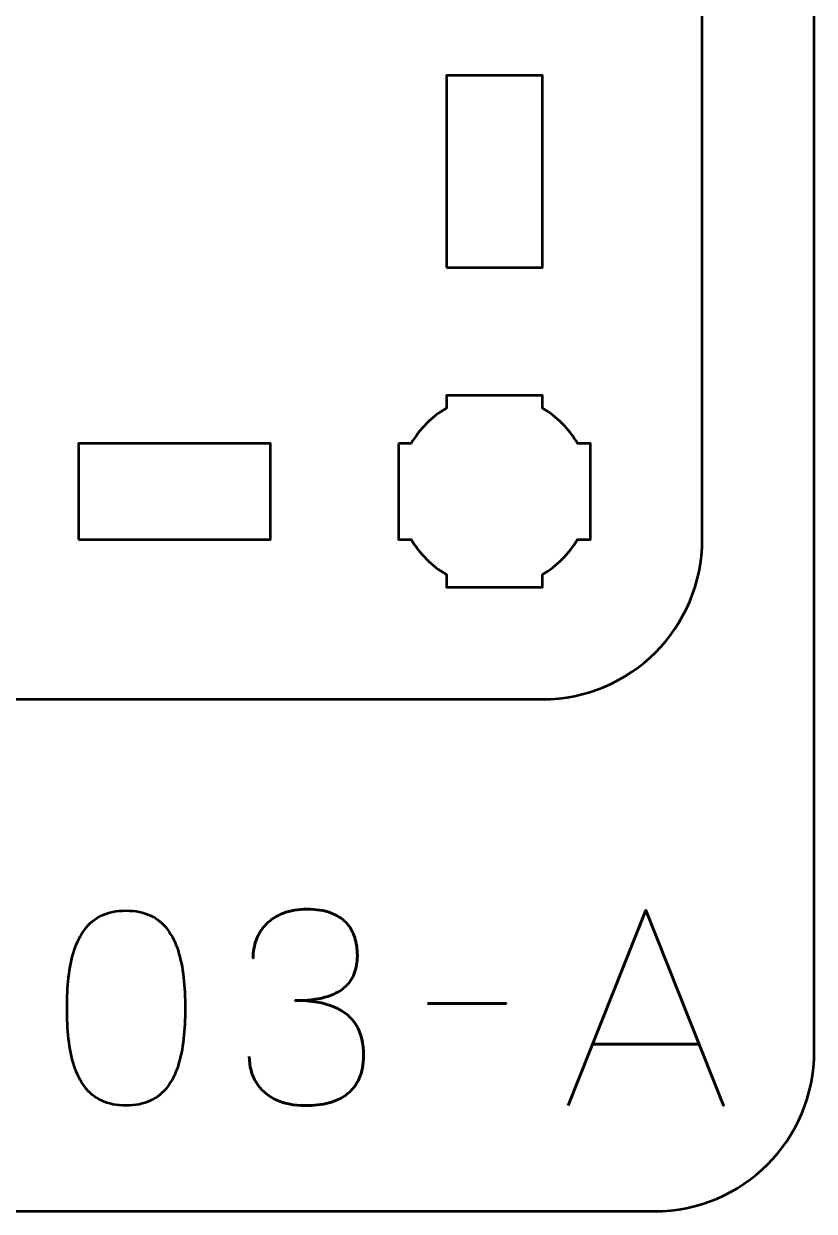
# Model space of a CAD drawing. Header units: centimetres. Extents: x -21 to 0, y -29.7 to 0.
# Drawn here: x -2.471 to 0, y -29.7 to -25.989 of the extents above; entities that cross this region are included whole.
import ezdxf

# ---------------------------------------------------------------- set-up
doc = ezdxf.new("R2010")
doc.units = ezdxf.units.CM
doc.header["$MEASUREMENT"] = 0
doc.layers.add('Layer 1', color=7, linetype='Continuous')

msp = doc.modelspace()

# ---------------------------------------------------------------- linework, layer by layer
at = {"layer": 'Layer 1', "lineweight": 53}
for points in [[(-1.15, -26.75), (-0.85, -26.75), (-0.85, -26.15), (-1.15, -26.15), (-1.15, -26.75)], [(-2.3, -27.6), (-1.7, -27.6), (-1.7, -27.3), (-2.3, -27.3), (-2.3, -27.6)]]:
    msp.add_lwpolyline(points, close=True, dxfattribs=at)
at = {"layer": 'Layer 1', "color": 1, "lineweight": 53}
msp.add_open_spline([(-21.00003, -29.19995), (-21.00003, -29.19995), (-21.00003, -5.29992), (-21.00003, -5.29992), (-21.00003, -5.29992), (-21.00003, -5.21709), (-20.93286, -5.14992), (-20.85003, -5.14992), (-20.85003, -5.14992), (-20.7672, -5.14992), (-20.70003, -5.08275), (-20.70003, -4.99992), (-20.70003, -4.99992), (-20.70003, -4.91709), (-20.7672, -4.84992), (-20.85003, -4.84992), (-20.85003, -4.84992), (-20.93286, -4.84992), (-21.00003, -4.78275), (-21.00003, -4.69992), (-21.00003, -4.69992), (-21.00003, -4.61709), (-20.93286, -4.54992), (-20.85003, -4.54992), (-20.85003, -4.54992), (-20.7672, -4.54992), (-20.70003, -4.48275), (-20.70003, -4.39992), (-20.70003, -4.39992), (-20.70003, -4.31709), (-20.7672, -4.24992), (-20.85003, -4.24992), (-20.85003, -4.24992), (-20.93286, -4.24992), (-21.00003, -4.18275), (-21.00003, -4.09992), (-21.00003, -4.09992), (-21.00003, -4.01709), (-20.93286, -3.94992), (-20.85003, -3.94992), (-20.85003, -3.94992), (-20.7672, -3.94992), (-20.70003, -3.88275), (-20.70003, -3.79992), (-20.70003, -3.79992), (-20.70003, -3.71709), (-20.7672, -3.64992), (-20.85003, -3.64992), (-20.85003, -3.64992), (-20.93286, -3.64992), (-21.00003, -3.58275), (-21.00003, -3.49992), (-21.00003, -3.49992), (-21.00003, -3.41709), (-20.93286, -3.34992), (-20.85003, -3.34992), (-20.85003, -3.34992), (-20.7672, -3.34992), (-20.70003, -3.28275), (-20.70003, -3.19992), (-20.70003, -3.19992), (-20.70003, -3.11709), (-20.7672, -3.04992), (-20.85003, -3.04992), (-20.85003, -3.04992), (-20.93286, -3.04992), (-21.00003, -2.98275), (-21.00003, -2.89992), (-21.00003, -2.89992), (-21.00003, -2.81709), (-20.93286, -2.74992), (-20.85003, -2.74992), (-20.85003, -2.74992), (-20.7672, -2.74992), (-20.70003, -2.68275), (-20.70003, -2.59992), (-20.70003, -2.59992), (-20.70003, -2.51709), (-20.7672, -2.44992), (-20.85003, -2.44992), (-20.85003, -2.44992), (-20.93286, -2.44992), (-21.00003, -2.38275), (-21.00003, -2.29992), (-21.00003, -2.29992), (-21.00003, -2.21709), (-20.93286, -2.14992), (-20.85003, -2.14992), (-20.85003, -2.14992), (-20.7672, -2.14992), (-20.70003, -2.08275), (-20.70003, -1.99992), (-20.70003, -1.99992), (-20.70003, -1.91709), (-20.7672, -1.84992), (-20.85003, -1.84992), (-20.85003, -1.84992), (-20.93286, -1.84992), (-21.00003, -1.78275), (-21.00003, -1.69992), (-21.00003, -1.69992), (-21.00003, -1.61709), (-20.93286, -1.54992), (-20.85003, -1.54992), (-20.85003, -1.54992), (-20.7672, -1.54992), (-20.70003, -1.48275), (-20.70003, -1.39992), (-20.70003, -1.39992), (-20.70003, -1.31709), (-20.7672, -1.24992), (-20.85003, -1.24992), (-20.85003, -1.24992), (-20.93286, -1.24992), (-21.00003, -1.18275), (-21.00003, -1.09992), (-21.00003, -1.09992), (-21.00003, -1.09992), (-21.00003, -0.49992), (-21.00003, -0.49992), (-21.00003, -0.49992), (-21.00003, -0.22295), (-20.77694, 0.00004), (-20.49994, 0.00004), (-20.49994, 0.00004), (-20.49994, 0.00004), (-0.50008, 0.00004), (-0.50008, 0.00004), (-0.50008, 0.00004), (-0.22294, 0.00004), (0.00002, -0.22295), (0.00002, -0.49992), (0.00002, -0.49992), (0.00002, -0.49992), (0.00002, -29.19995), (0.00002, -29.19995), (0.00002, -29.19995), (0.00002, -29.47695), (-0.22294, -29.70004), (-0.50008, -29.70004), (-0.50008, -29.70004), (-0.50008, -29.70004), (-20.49994, -29.70004), (-20.49994, -29.70004), (-20.49994, -29.70004), (-20.77694, -29.70004), (-21.00003, -29.47695), (-21.00003, -29.19995)], degree=3, knots=[0, 0, 0, 0, 0.027027, 0.027027, 0.027027, 0.027027, 0.0540541, 0.0540541, 0.0540541, 0.0540541, 0.0810811, 0.0810811, 0.0810811, 0.0810811, 0.1081081, 0.1081081, 0.1081081, 0.1081081, 0.1351351, 0.1351351, 0.1351351, 0.1351351, 0.1621622, 0.1621622, 0.1621622, 0.1621622, 0.1891892, 0.1891892, 0.1891892, 0.1891892, 0.2162162, 0.2162162, 0.2162162, 0.2162162, 0.2432432, 0.2432432, 0.2432432, 0.2432432, 0.2702703, 0.2702703, 0.2702703, 0.2702703, 0.2972973, 0.2972973, 0.2972973, 0.2972973, 0.3243243, 0.3243243, 0.3243243, 0.3243243, 0.3513514, 0.3513514, 0.3513514, 0.3513514, 0.3783784, 0.3783784, 0.3783784, 0.3783784, 0.4054054, 0.4054054, 0.4054054, 0.4054054, 0.4324324, 0.4324324, 0.4324324, 0.4324324, 0.4594595, 0.4594595, 0.4594595, 0.4594595, 0.4864865, 0.4864865, 0.4864865, 0.4864865, 0.5135135, 0.5135135, 0.5135135, 0.5135135, 0.5405405, 0.5405405, 0.5405405, 0.5405405, 0.5675676, 0.5675676, 0.5675676, 0.5675676, 0.5945946, 0.5945946, 0.5945946, 0.5945946, 0.6216216, 0.6216216, 0.6216216, 0.6216216, 0.6486486, 0.6486486, 0.6486486, 0.6486486, 0.6756757, 0.6756757, 0.6756757, 0.6756757, 0.7027027, 0.7027027, 0.7027027, 0.7027027, 0.7297297, 0.7297297, 0.7297297, 0.7297297, 0.7567568, 0.7567568, 0.7567568, 0.7567568, 0.7837838, 0.7837838, 0.7837838, 0.7837838, 0.8108108, 0.8108108, 0.8108108, 0.8108108, 0.8378378, 0.8378378, 0.8378378, 0.8378378, 0.8648649, 0.8648649, 0.8648649, 0.8648649, 0.8918919, 0.8918919, 0.8918919, 0.8918919, 0.9189189, 0.9189189, 0.9189189, 0.9189189, 0.9459459, 0.9459459, 0.9459459, 0.9459459, 0.972973, 0.972973, 0.972973, 0.972973, 1, 1, 1, 1], dxfattribs=at)
at = {"layer": 'Layer 1', "color": 3, "lineweight": 53}
msp.add_open_spline([(-5.65, -27.6), (-5.65, -27.6), (-5.65, -23.3), (-5.65, -23.3), (-5.65, -23.3), (-5.65, -23.02391), (-5.42609, -22.8), (-5.15, -22.8), (-5.15, -22.8), (-5.15, -22.8), (-0.85, -22.8), (-0.85, -22.8), (-0.85, -22.8), (-0.57391, -22.8), (-0.35, -23.02391), (-0.35, -23.3), (-0.35, -23.3), (-0.35, -23.3), (-0.35, -27.6), (-0.35, -27.6), (-0.35, -27.6), (-0.35, -27.87609), (-0.57391, -28.1), (-0.85, -28.1), (-0.85, -28.1), (-0.85, -28.1), (-5.15, -28.1), (-5.15, -28.1), (-5.15, -28.1), (-5.42609, -28.1), (-5.65, -27.87609), (-5.65, -27.6)], degree=3, knots=[0, 0, 0, 0, 0.125, 0.125, 0.125, 0.125, 0.25, 0.25, 0.25, 0.25, 0.375, 0.375, 0.375, 0.375, 0.5, 0.5, 0.5, 0.5, 0.625, 0.625, 0.625, 0.625, 0.75, 0.75, 0.75, 0.75, 0.875, 0.875, 0.875, 0.875, 1, 1, 1, 1], dxfattribs=at)
at = {"layer": 'Layer 1', "lineweight": 53}
msp.add_open_spline([(-1.3, -27.3), (-1.3, -27.3), (-1.25985, -27.3), (-1.25985, -27.3), (-1.25985, -27.3), (-1.2335, -27.25447), (-1.19553, -27.2165), (-1.15, -27.19015), (-1.15, -27.19015), (-1.15, -27.19015), (-1.15, -27.15), (-1.15, -27.15), (-1.15, -27.15), (-1.15, -27.15), (-1, -27.15), (-1, -27.15), (-1, -27.15), (-1, -27.15), (-0.85, -27.15), (-0.85, -27.15), (-0.85, -27.15), (-0.85, -27.15), (-0.85, -27.19015), (-0.85, -27.19015), (-0.85, -27.19015), (-0.80447, -27.2165), (-0.7665, -27.25447), (-0.74015, -27.3), (-0.74015, -27.3), (-0.74015, -27.3), (-0.7, -27.3), (-0.7, -27.3), (-0.7, -27.3), (-0.7, -27.3), (-0.7, -27.45), (-0.7, -27.45), (-0.7, -27.45), (-0.7, -27.45), (-0.7, -27.6), (-0.7, -27.6), (-0.7, -27.6), (-0.7, -27.6), (-0.74015, -27.6), (-0.74015, -27.6), (-0.74015, -27.6), (-0.7665, -27.64553), (-0.80447, -27.6835), (-0.85, -27.70985), (-0.85, -27.70985), (-0.85, -27.70985), (-0.85, -27.75), (-0.85, -27.75), (-0.85, -27.75), (-0.85, -27.75), (-1, -27.75), (-1, -27.75), (-1, -27.75), (-1, -27.75), (-1.15, -27.75), (-1.15, -27.75), (-1.15, -27.75), (-1.15, -27.75), (-1.15, -27.70985), (-1.15, -27.70985), (-1.15, -27.70985), (-1.19553, -27.6835), (-1.2335, -27.64553), (-1.25985, -27.6), (-1.25985, -27.6), (-1.25985, -27.6), (-1.3, -27.6), (-1.3, -27.6), (-1.3, -27.6), (-1.3, -27.6), (-1.3, -27.45), (-1.3, -27.45), (-1.3, -27.45), (-1.3, -27.45), (-1.3, -27.3), (-1.3, -27.3)], degree=3, knots=[0, 0, 0, 0, 0.05, 0.05, 0.05, 0.05, 0.1, 0.1, 0.1, 0.1, 0.15, 0.15, 0.15, 0.15, 0.2, 0.2, 0.2, 0.2, 0.25, 0.25, 0.25, 0.25, 0.3, 0.3, 0.3, 0.3, 0.35, 0.35, 0.35, 0.35, 0.4, 0.4, 0.4, 0.4, 0.45, 0.45, 0.45, 0.45, 0.5, 0.5, 0.5, 0.5, 0.55, 0.55, 0.55, 0.55, 0.6, 0.6, 0.6, 0.6, 0.65, 0.65, 0.65, 0.65, 0.7, 0.7, 0.7, 0.7, 0.75, 0.75, 0.75, 0.75, 0.8, 0.8, 0.8, 0.8, 0.85, 0.85, 0.85, 0.85, 0.9, 0.9, 0.9, 0.9, 0.95, 0.95, 0.95, 0.95, 1, 1, 1, 1], dxfattribs=at)
at = {"layer": 'Layer 1', "color": 5, "lineweight": 53}
for points, knots in [([(-2.15151, -29.36992), (-2.12187, -29.36978), (-2.09633, -29.36456), (-2.07502, -29.3544), (-2.07502, -29.3544), (-2.05386, -29.34424), (-2.03622, -29.3297), (-2.02211, -29.31122), (-2.02211, -29.31122), (-2.00814, -29.29259), (-1.99713, -29.27058), (-1.98894, -29.24518), (-1.98894, -29.24518), (-1.9809, -29.21978), (-1.97512, -29.19198), (-1.97187, -29.1615), (-1.97187, -29.1615), (-1.96848, -29.13102), (-1.96679, -29.09899), (-1.96693, -29.06512), (-1.96693, -29.06512), (-1.96679, -29.03139), (-1.96848, -28.99936), (-1.97187, -28.96902), (-1.97187, -28.96902), (-1.97512, -28.93868), (-1.9809, -28.91074), (-1.98894, -28.88534), (-1.98894, -28.88534), (-1.99713, -28.86008), (-2.00814, -28.83807), (-2.02211, -28.8193), (-2.02211, -28.8193), (-2.03622, -28.80068), (-2.05386, -28.78614), (-2.07502, -28.77598), (-2.07502, -28.77598), (-2.09633, -28.76568), (-2.12187, -28.76046), (-2.15151, -28.76032), (-2.15151, -28.76032), (-2.18114, -28.76046), (-2.20668, -28.76568), (-2.22799, -28.77598), (-2.22799, -28.77598), (-2.24915, -28.78614), (-2.26679, -28.80068), (-2.2809, -28.8193), (-2.2809, -28.8193), (-2.29488, -28.83807), (-2.30588, -28.86008), (-2.31407, -28.88534), (-2.31407, -28.88534), (-2.32211, -28.91074), (-2.3279, -28.93868), (-2.33114, -28.96902), (-2.33114, -28.96902), (-2.33453, -28.99936), (-2.33622, -29.03139), (-2.33608, -29.06512), (-2.33608, -29.06512), (-2.33622, -29.09899), (-2.33453, -29.13102), (-2.33114, -29.1615), (-2.33114, -29.1615), (-2.3279, -29.19198), (-2.32211, -29.21978), (-2.31407, -29.24518), (-2.31407, -29.24518), (-2.30588, -29.27058), (-2.29488, -29.29259), (-2.2809, -29.31122), (-2.2809, -29.31122), (-2.26679, -29.3297), (-2.24915, -29.34424), (-2.22799, -29.3544), (-2.22799, -29.3544), (-2.20668, -29.36456), (-2.18114, -29.36978), (-2.15151, -29.36992)], [0, 0, 0, 0, 0.05, 0.05, 0.05, 0.05, 0.1, 0.1, 0.1, 0.1, 0.15, 0.15, 0.15, 0.15, 0.2, 0.2, 0.2, 0.2, 0.25, 0.25, 0.25, 0.25, 0.3, 0.3, 0.3, 0.3, 0.35, 0.35, 0.35, 0.35, 0.4, 0.4, 0.4, 0.4, 0.45, 0.45, 0.45, 0.45, 0.5, 0.5, 0.5, 0.5, 0.55, 0.55, 0.55, 0.55, 0.6, 0.6, 0.6, 0.6, 0.65, 0.65, 0.65, 0.65, 0.7, 0.7, 0.7, 0.7, 0.75, 0.75, 0.75, 0.75, 0.8, 0.8, 0.8, 0.8, 0.85, 0.85, 0.85, 0.85, 0.9, 0.9, 0.9, 0.9, 0.95, 0.95, 0.95, 0.95, 1, 1, 1, 1]), ([(-2.15151, -29.36992), (-2.12187, -29.36978), (-2.09633, -29.36456), (-2.07502, -29.3544), (-2.07502, -29.3544), (-2.05386, -29.34424), (-2.03622, -29.3297), (-2.02211, -29.31122), (-2.02211, -29.31122), (-2.00814, -29.29259), (-1.99713, -29.27058), (-1.98894, -29.24518), (-1.98894, -29.24518), (-1.9809, -29.21978), (-1.97512, -29.19198), (-1.97187, -29.1615), (-1.97187, -29.1615), (-1.96848, -29.13102), (-1.96679, -29.09899), (-1.96693, -29.06512), (-1.96693, -29.06512), (-1.96679, -29.03139), (-1.96848, -28.99936), (-1.97187, -28.96902), (-1.97187, -28.96902), (-1.97512, -28.93868), (-1.9809, -28.91074), (-1.98894, -28.88534), (-1.98894, -28.88534), (-1.99713, -28.86008), (-2.00814, -28.83807), (-2.02211, -28.8193), (-2.02211, -28.8193), (-2.03622, -28.80068), (-2.05386, -28.78614), (-2.07502, -28.77598), (-2.07502, -28.77598), (-2.09633, -28.76568), (-2.12187, -28.76046), (-2.15151, -28.76032), (-2.15151, -28.76032), (-2.18114, -28.76046), (-2.20668, -28.76568), (-2.22799, -28.77598), (-2.22799, -28.77598), (-2.24915, -28.78614), (-2.26679, -28.80068), (-2.2809, -28.8193), (-2.2809, -28.8193), (-2.29488, -28.83807), (-2.30588, -28.86008), (-2.31407, -28.88534), (-2.31407, -28.88534), (-2.32211, -28.91074), (-2.3279, -28.93868), (-2.33114, -28.96902), (-2.33114, -28.96902), (-2.33453, -28.99936), (-2.33622, -29.03139), (-2.33608, -29.06512), (-2.33608, -29.06512), (-2.33622, -29.09899), (-2.33453, -29.13102), (-2.33114, -29.1615), (-2.33114, -29.1615), (-2.3279, -29.19198), (-2.32211, -29.21978), (-2.31407, -29.24518), (-2.31407, -29.24518), (-2.30588, -29.27058), (-2.29488, -29.29259), (-2.2809, -29.31122), (-2.2809, -29.31122), (-2.26679, -29.3297), (-2.24915, -29.34424), (-2.22799, -29.3544), (-2.22799, -29.3544), (-2.20668, -29.36456), (-2.18114, -29.36978), (-2.15151, -29.36992)], [0, 0, 0, 0, 0.05, 0.05, 0.05, 0.05, 0.1, 0.1, 0.1, 0.1, 0.15, 0.15, 0.15, 0.15, 0.2, 0.2, 0.2, 0.2, 0.25, 0.25, 0.25, 0.25, 0.3, 0.3, 0.3, 0.3, 0.35, 0.35, 0.35, 0.35, 0.4, 0.4, 0.4, 0.4, 0.45, 0.45, 0.45, 0.45, 0.5, 0.5, 0.5, 0.5, 0.55, 0.55, 0.55, 0.55, 0.6, 0.6, 0.6, 0.6, 0.65, 0.65, 0.65, 0.65, 0.7, 0.7, 0.7, 0.7, 0.75, 0.75, 0.75, 0.75, 0.8, 0.8, 0.8, 0.8, 0.85, 0.85, 0.85, 0.85, 0.9, 0.9, 0.9, 0.9, 0.95, 0.95, 0.95, 0.95, 1, 1, 1, 1]), ([(-1.76627, -29.21667), (-1.76613, -29.24715), (-1.75907, -29.27368), (-1.7451, -29.29668), (-1.7451, -29.29668), (-1.73113, -29.31954), (-1.71124, -29.33746), (-1.68527, -29.35031), (-1.68527, -29.35031), (-1.65931, -29.36315), (-1.62812, -29.36964), (-1.59186, -29.36992), (-1.59186, -29.36992), (-1.56462, -29.36992), (-1.53993, -29.3671), (-1.51749, -29.36117), (-1.51749, -29.36117), (-1.49519, -29.35524), (-1.476, -29.34607), (-1.45978, -29.33351), (-1.45978, -29.33351), (-1.44355, -29.32095), (-1.43113, -29.30473), (-1.42224, -29.28497), (-1.42224, -29.28497), (-1.41349, -29.26507), (-1.40912, -29.24123), (-1.40897, -29.21329), (-1.40897, -29.21329), (-1.40883, -29.17603), (-1.41645, -29.14456), (-1.43155, -29.11902), (-1.43155, -29.11902), (-1.44665, -29.09348), (-1.47008, -29.07429), (-1.50154, -29.06117), (-1.50154, -29.06117), (-1.53301, -29.04804), (-1.57337, -29.04141), (-1.62234, -29.04141), (-1.62234, -29.04141), (-1.58579, -29.04155), (-1.55517, -29.03817), (-1.53019, -29.03125), (-1.53019, -29.03125), (-1.50535, -29.02434), (-1.48546, -29.0146), (-1.4705, -29.0019), (-1.4705, -29.0019), (-1.45554, -28.98934), (-1.44468, -28.97438), (-1.43819, -28.95717), (-1.43819, -28.95717), (-1.43155, -28.94009), (-1.42831, -28.92133), (-1.42845, -28.90086), (-1.42845, -28.90086), (-1.42831, -28.8804), (-1.43113, -28.86149), (-1.43677, -28.844), (-1.43677, -28.844), (-1.44228, -28.8265), (-1.45131, -28.81112), (-1.46359, -28.79799), (-1.46359, -28.79799), (-1.47586, -28.78487), (-1.49209, -28.77457), (-1.51199, -28.76723), (-1.51199, -28.76723), (-1.53202, -28.75989), (-1.55644, -28.75623), (-1.58508, -28.75608), (-1.58508, -28.75608), (-1.61359, -28.75623), (-1.63856, -28.76046), (-1.65973, -28.76864), (-1.65973, -28.76864), (-1.68104, -28.77683), (-1.69854, -28.78798), (-1.71265, -28.80223), (-1.71265, -28.80223), (-1.72662, -28.81648), (-1.73706, -28.83271), (-1.74397, -28.85105), (-1.74397, -28.85105), (-1.75103, -28.8694), (-1.75442, -28.88887), (-1.75442, -28.90933), (-1.75442, -28.90933), (-1.75442, -28.88887), (-1.75103, -28.8694), (-1.74397, -28.85105), (-1.74397, -28.85105), (-1.73706, -28.83271), (-1.72662, -28.81648), (-1.71265, -28.80223), (-1.71265, -28.80223), (-1.69854, -28.78798), (-1.68104, -28.77683), (-1.65973, -28.76864), (-1.65973, -28.76864), (-1.63856, -28.76046), (-1.61359, -28.75623), (-1.58508, -28.75608), (-1.58508, -28.75608), (-1.55644, -28.75623), (-1.53202, -28.75989), (-1.51199, -28.76723), (-1.51199, -28.76723), (-1.49209, -28.77457), (-1.47586, -28.78487), (-1.46359, -28.79799), (-1.46359, -28.79799), (-1.45131, -28.81112), (-1.44228, -28.8265), (-1.43677, -28.844), (-1.43677, -28.844), (-1.43113, -28.86149), (-1.42831, -28.8804), (-1.42845, -28.90086), (-1.42845, -28.90086), (-1.42831, -28.92133), (-1.43155, -28.94009), (-1.43819, -28.95717), (-1.43819, -28.95717), (-1.44468, -28.97438), (-1.45554, -28.98934), (-1.4705, -29.0019), (-1.4705, -29.0019), (-1.48546, -29.0146), (-1.50535, -29.02434), (-1.53019, -29.03125), (-1.53019, -29.03125), (-1.55517, -29.03817), (-1.58579, -29.04155), (-1.62234, -29.04141), (-1.62234, -29.04141), (-1.57337, -29.04141), (-1.53301, -29.04804), (-1.50154, -29.06117), (-1.50154, -29.06117), (-1.47008, -29.07429), (-1.44665, -29.09348), (-1.43155, -29.11902), (-1.43155, -29.11902), (-1.41645, -29.14456), (-1.40883, -29.17603), (-1.40897, -29.21329), (-1.40897, -29.21329), (-1.40912, -29.24123), (-1.41349, -29.26507), (-1.42224, -29.28497), (-1.42224, -29.28497), (-1.43113, -29.30473), (-1.44355, -29.32095), (-1.45978, -29.33351), (-1.45978, -29.33351), (-1.476, -29.34607), (-1.49519, -29.35524), (-1.51749, -29.36117), (-1.51749, -29.36117), (-1.53993, -29.3671), (-1.56462, -29.36992), (-1.59186, -29.36992), (-1.59186, -29.36992), (-1.62812, -29.36964), (-1.65931, -29.36315), (-1.68527, -29.35031), (-1.68527, -29.35031), (-1.71124, -29.33746), (-1.73113, -29.31954), (-1.7451, -29.29668), (-1.7451, -29.29668), (-1.75907, -29.27368), (-1.76613, -29.24715), (-1.76627, -29.21667)], [0, 0, 0, 0, 0.0227273, 0.0227273, 0.0227273, 0.0227273, 0.0454545, 0.0454545, 0.0454545, 0.0454545, 0.0681818, 0.0681818, 0.0681818, 0.0681818, 0.0909091, 0.0909091, 0.0909091, 0.0909091, 0.1136364, 0.1136364, 0.1136364, 0.1136364, 0.1363636, 0.1363636, 0.1363636, 0.1363636, 0.1590909, 0.1590909, 0.1590909, 0.1590909, 0.1818182, 0.1818182, 0.1818182, 0.1818182, 0.2045455, 0.2045455, 0.2045455, 0.2045455, 0.2272727, 0.2272727, 0.2272727, 0.2272727, 0.25, 0.25, 0.25, 0.25, 0.2727273, 0.2727273, 0.2727273, 0.2727273, 0.2954545, 0.2954545, 0.2954545, 0.2954545, 0.3181818, 0.3181818, 0.3181818, 0.3181818, 0.3409091, 0.3409091, 0.3409091, 0.3409091, 0.3636364, 0.3636364, 0.3636364, 0.3636364, 0.3863636, 0.3863636, 0.3863636, 0.3863636, 0.4090909, 0.4090909, 0.4090909, 0.4090909, 0.4318182, 0.4318182, 0.4318182, 0.4318182, 0.4545455, 0.4545455, 0.4545455, 0.4545455, 0.4772727, 0.4772727, 0.4772727, 0.4772727, 0.5, 0.5, 0.5, 0.5, 0.5227273, 0.5227273, 0.5227273, 0.5227273, 0.5454545, 0.5454545, 0.5454545, 0.5454545, 0.5681818, 0.5681818, 0.5681818, 0.5681818, 0.5909091, 0.5909091, 0.5909091, 0.5909091, 0.6136364, 0.6136364, 0.6136364, 0.6136364, 0.6363636, 0.6363636, 0.6363636, 0.6363636, 0.6590909, 0.6590909, 0.6590909, 0.6590909, 0.6818182, 0.6818182, 0.6818182, 0.6818182, 0.7045455, 0.7045455, 0.7045455, 0.7045455, 0.7272727, 0.7272727, 0.7272727, 0.7272727, 0.75, 0.75, 0.75, 0.75, 0.7727273, 0.7727273, 0.7727273, 0.7727273, 0.7954545, 0.7954545, 0.7954545, 0.7954545, 0.8181818, 0.8181818, 0.8181818, 0.8181818, 0.8409091, 0.8409091, 0.8409091, 0.8409091, 0.8636364, 0.8636364, 0.8636364, 0.8636364, 0.8863636, 0.8863636, 0.8863636, 0.8863636, 0.9090909, 0.9090909, 0.9090909, 0.9090909, 0.9318182, 0.9318182, 0.9318182, 0.9318182, 0.9545455, 0.9545455, 0.9545455, 0.9545455, 0.9772727, 0.9772727, 0.9772727, 0.9772727, 1, 1, 1, 1]), ([(-0.76889, -29.36992), (-0.76889, -29.36992), (-0.52674, -28.75947), (-0.52674, -28.75947), (-0.52674, -28.75947), (-0.52674, -28.75947), (-0.28375, -29.36992), (-0.28375, -29.36992), (-0.28375, -29.36992), (-0.28375, -29.36992), (-0.52674, -28.75947), (-0.52674, -28.75947), (-0.52674, -28.75947), (-0.52674, -28.75947), (-0.76889, -29.36992), (-0.76889, -29.36992)], [0, 0, 0, 0, 0.25, 0.25, 0.25, 0.25, 0.5, 0.5, 0.5, 0.5, 0.75, 0.75, 0.75, 0.75, 1, 1, 1, 1]), ([(-1.20916, -29.05073), (-1.20916, -29.05073), (-0.96278, -29.05073), (-0.96278, -29.05073), (-0.96278, -29.05073), (-0.96278, -29.05073), (-1.20916, -29.05073), (-1.20916, -29.05073)], [0, 0, 0, 0, 0.5, 0.5, 0.5, 0.5, 1, 1, 1, 1]), ([(-0.69269, -29.17773), (-0.69269, -29.17773), (-0.36079, -29.17773), (-0.36079, -29.17773), (-0.36079, -29.17773), (-0.36079, -29.17773), (-0.69269, -29.17773), (-0.69269, -29.17773)], [0, 0, 0, 0, 0.5, 0.5, 0.5, 0.5, 1, 1, 1, 1])]:
    msp.add_open_spline(points, degree=3, knots=knots, dxfattribs=at)

doc.saveas('drawing.dxf')
